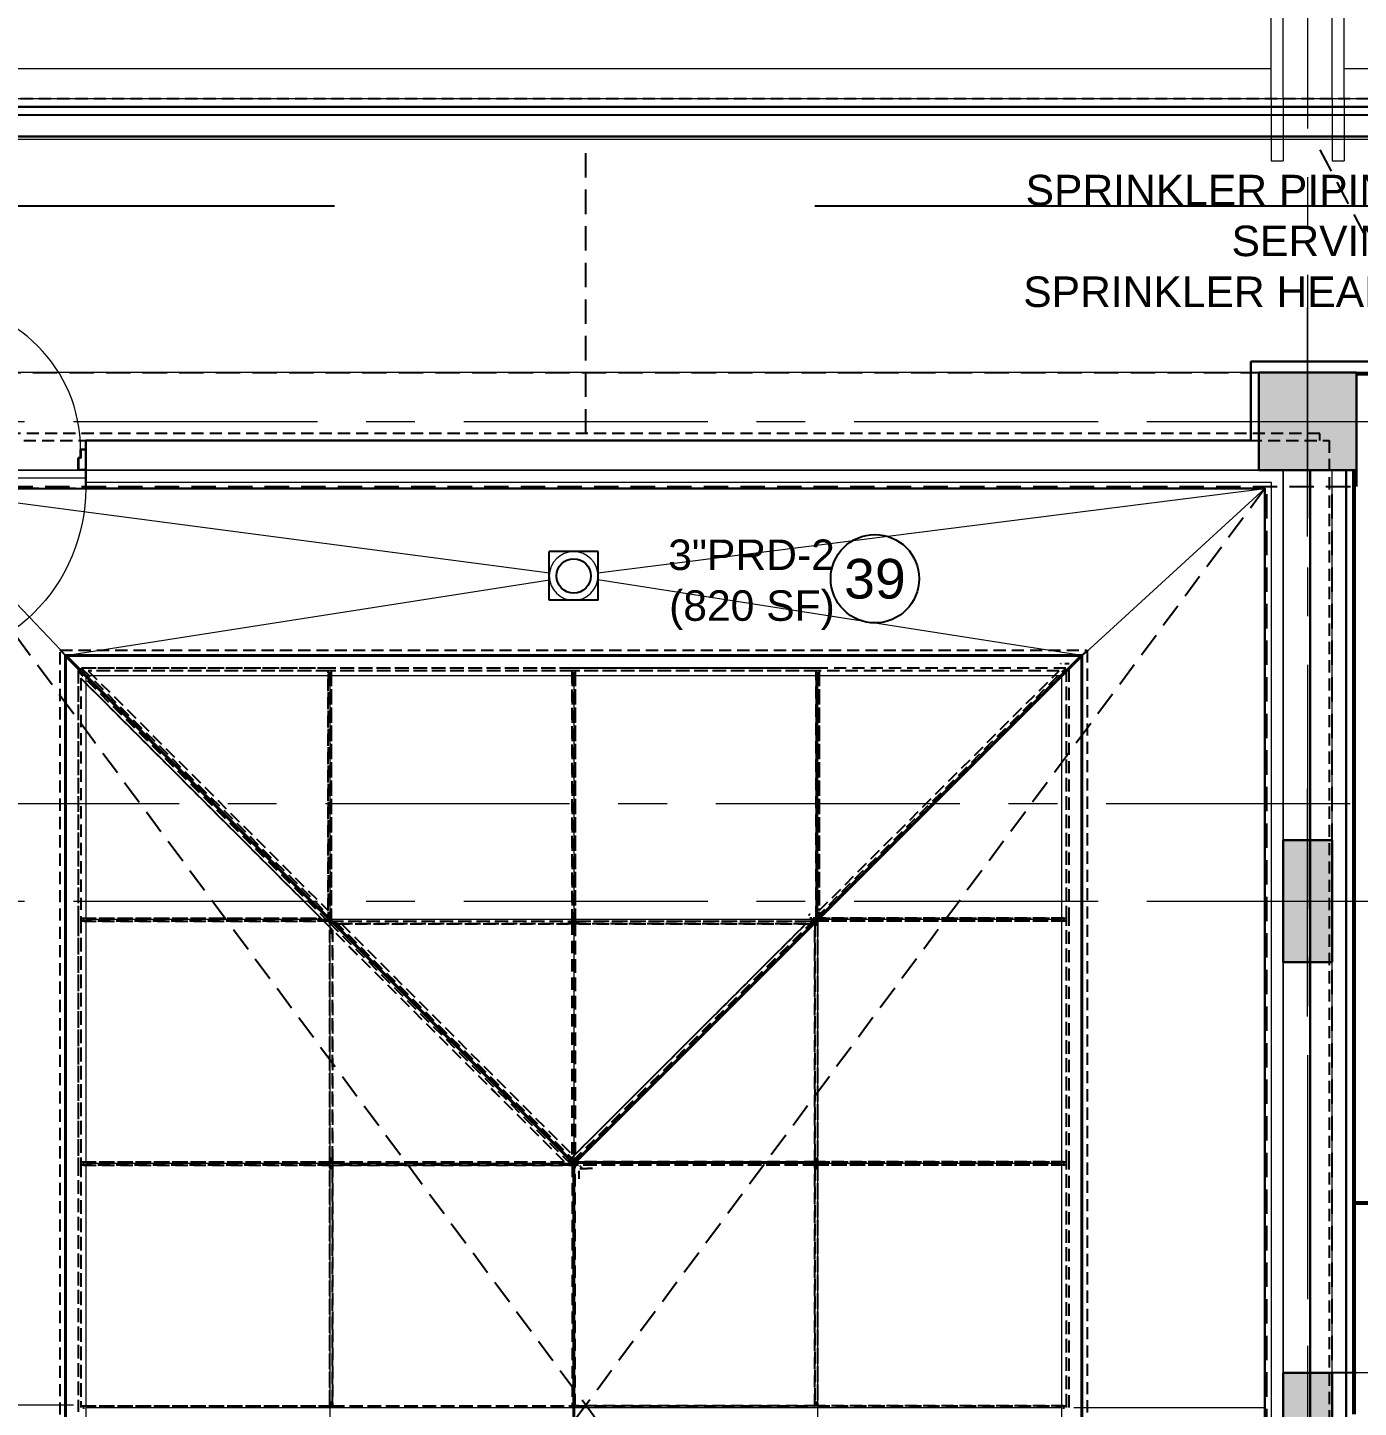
# Model space of a CAD drawing. Header units: inches. Extents: x -26575 to -19632, y -3216 to 2257.
# Drawn here: x -22455.8 to -22128.5, y 778.6 to 1118 of the extents above; entities that cross this region are included whole.
import ezdxf
from ezdxf.enums import TextEntityAlignment as Align

# ---------------------------------------------------------------- set-up
doc = ezdxf.new("R2010")
doc.units = ezdxf.units.IN
doc.header["$LTSCALE"] = 48
doc.header["$MEASUREMENT"] = 0
doc.linetypes.add('A114$0$CENTER', pattern=[2, 1.25, -0.25, 0.25, -0.25])
doc.linetypes.add('NB_15th_PH Roof_plan$0$HIDDEN2', pattern=[0.1875, 0.125, -0.0625])
for name, color, linetype in [('A114$0$A-ANNO-PATT-13-14', 8, 'Continuous'), ('A114$0$A-ANNO-PATT-14', 8, 'Continuous'), ('A114$0$A-COLS-COL14', 8, 'Continuous'), ('A114$0$A-COLS-COLS13-14', 8, 'Continuous'), ('A114$0$A-DOOR', 8, 'Continuous'), ('A114$0$A-DOOR-FRAM', 8, 'Continuous'), ('A114$0$A-FLOR-SLAB', 8, 'Continuous'), ('A114$0$A-GRID-GRDP0-15', 8, 'Continuous'), ('A114$0$A-ROOF-CRTS', 8, 'Continuous'), ('A114$0$A-ROOF-RFDR', 8, 'Continuous'), ('A114$0$A-ROOF-SKYL', 8, 'Continuous'), ('A114$0$A-TRELLIS-FRAME', 8, 'Continuous'), ('A114$0$A-TRELLIS-FRAME-13-14_floor', 8, 'Continuous'), ('A114$0$A-TRELLIS-FRAME-15th_plan', 8, 'Continuous'), ('A114$0$A-WALL-FIRE', 8, 'Continuous'), ('A114$0$A-WALL-FULL-EXTR', 8, 'Continuous'), ('A114$0$A-WALL-FULL-INTR', 8, 'Continuous'), ('A114$0$S-BEAM', 8, 'Continuous'), ('NB_15th_PH Roof_plan$0$STCBEAMS', 1, 'NB_15th_PH Roof_plan$0$HIDDEN2'), ('NB_15th_PH Roof_plan$0$STCCOLS2', 1, 'NB_15th_PH Roof_plan$0$HIDDEN2'), ('NB_15th_PH Roof_plan$0$STFIN1', 1, 'NB_15th_PH Roof_plan$0$HIDDEN2'), ('NB_15th_PH Roof_plan$0$STFLOPNGS', 1, 'NB_15th_PH Roof_plan$0$HIDDEN2'), ('NB_15th_PH Roof_plan$0$STPTREINF', 1, 'NB_15th_PH Roof_plan$0$HIDDEN2'), ('NB_15th_PH Roof_plan$0$STRFDRAIN', 1, 'NB_15th_PH Roof_plan$0$HIDDEN2'), ('P-Anno', 6, 'Continuous'), ('P-Anno @ 96', 6, 'Continuous'), ('P-Pipe-Ftng', 122, 'Continuous'), ('XREF', 7, 'Continuous')]:
    doc.layers.add(name, color=color, linetype=linetype)
doc.styles.add('MAMEP ANNO', font='arial.ttf', dxfattribs={"height": 0.078125})
doc.styles.add('NB_15th_PH Roof_plan$0$ROMANS', font='romans.shx', dxfattribs={"width": 0.8})
doc.dimstyles.new('NB_15th_PH Roof_plan$0$tce_96', dxfattribs={"dimscale": 96, "dimtxt": 0.09375, "dimasz": 0.075, "dimexe": 0.075, "dimexo": 0.0625, "dimgap": 0.03125, "dimtad": 1, "dimdec": 3, "dimzin": 3, "dimdsep": 46, "dimlunit": 4, "dimtxsty": 'NB_15th_PH Roof_plan$0$ROMANS', "dimblk": 'NB_15th_PH Roof_plan$0$_ArchTick', "dimcen": 0, "dimdle": 0.075, "dimclrd": 3, "dimclre": 3, "dimclrt": 10, "dimadec": 0, "dimazin": 1, "dimtfac": 1, "dimtdec": 3, "dimtmove": 0, "dimatfit": 3, "dimldrblk": 'NB_15th_PH Roof_plan$0$_ArchTick', "dimfxl": 1, "dimtolj": 1, "dimtzin": 3, "dimlwd": -1, "dimlwe": -1, "dimarcsym": 0})

# ---------------------------------------------------------------- blocks, each defined once
blk = doc.blocks.new('A114')
at = {"layer": 'A114$0$A-ANNO-PATT-13-14', "lineweight": 30}
blk.add_solid([(-22153.02, 1009.15, 0), (-22129.02, 1009.15, 0), (-22153.02, 1033.15, 0), (-22129.02, 1033.15, 0)], dxfattribs=at)
at = {"layer": 'A114$0$A-ANNO-PATT-13-14', "lineweight": 30, "extrusion": (0, 0, -1)}
blk.add_solid([(22147.01, 888.16), (22135.01, 888.16), (22147.01, 918.16), (22135.01, 918.16)], dxfattribs=at)
at = {"layer": 'A114$0$A-ANNO-PATT-14', "lineweight": 30}
blk.add_solid([(-22147.02, 787.1), (-22135.02, 787.1), (-22147.02, 763.1), (-22135.02, 763.1)], dxfattribs=at)
at = {"layer": 'A114$0$A-COLS-COL14', "lineweight": 13}
blk.add_line((-22141.02, 793.73), (-22141.02, 758.06), dxfattribs=at)
at = {"layer": 'A114$0$A-COLS-COL14', "lineweight": 30}
blk.add_3dface([(-22147.02, 763.1), (-22135.02, 763.1), (-22135.02, 787.1), (-22147.02, 787.1)], dxfattribs=at)
at = {"layer": 'A114$0$A-COLS-COLS13-14', "lineweight": 0}
for p, q in [((-22141.02, 992.87), (-22141.02, 1049.15)), ((-22141.02, 992.87), (-22141.02, 1049.15)), ((-22169.77, 1021.17, 0), (-22113.77, 1021.17, 0)), ((-22169.77, 1021.15, 0), (-22113.77, 1021.15, 0)), ((-22141.03, 874.73), (-22141.03, 930.73)), ((-22169.76, 903.16), (-22113.76, 903.16))]:
    blk.add_line(p, q, dxfattribs=at)
at = {"layer": 'A114$0$A-COLS-COLS13-14', "lineweight": 30}
for points in [[(-22129.02, 1009.15, 0), (-22129.02, 1033.15, 0), (-22153.02, 1033.15, 0), (-22153.02, 1009.15, 0)], [(-22147.01, 918.16), (-22135.01, 918.16), (-22135.01, 888.16), (-22147.01, 888.16)]]:
    blk.add_3dface(points, dxfattribs=at)
at = {"layer": 'A114$0$A-DOOR', "lineweight": 0}
blk.add_arc((-22478.78, 1014.23), 36, 0, 90, dxfattribs=at)
at = {"layer": 'A114$0$A-DOOR', "lineweight": 0, "extrusion": (0, 0, -1)}
blk.add_arc((22484.6, 1004.67), 43.07, 180, 270.7798, dxfattribs=at)
at = {"layer": 'A114$0$A-DOOR-FRAM', "lineweight": 30}
for p, q in [((-22442.77, 1012.23), (-22443.4, 1012.23)), ((-22443.4, 1012.23), (-22443.4, 1009.23)), ((-22441.52, 1014.23), (-22442.77, 1014.23)), ((-22442.77, 1014.23), (-22442.77, 1012.23)), ((-22441.52, 1014.23), (-22441.52, 1013.86)), ((-22443.4, 1009.23), (-22441.52, 1009.23)), ((-22441.52, 1009.23), (-22441.52, 1009.61))]:
    blk.add_line(p, q, dxfattribs=at)
at = {"layer": 'A114$0$A-DOOR-FRAM', "lineweight": 13}
for p, q in [((-22442.62, 1012.08), (-22443.25, 1012.08)), ((-22443.25, 1012.08), (-22443.25, 1009.38)), ((-22441.67, 1014.08), (-22442.62, 1014.08)), ((-22442.62, 1014.08), (-22442.62, 1012.08)), ((-22441.67, 1014.08), (-22441.67, 1013.86)), ((-22441.52, 1013.86), (-22441.67, 1013.86)), ((-22443.25, 1009.38), (-22441.67, 1009.38)), ((-22441.67, 1009.38), (-22441.67, 1009.61)), ((-22441.67, 1009.61), (-22441.52, 1009.61))]:
    blk.add_line(p, q, dxfattribs=at)
at = {"layer": 'A114$0$A-FLOR-SLAB', "lineweight": 0}
blk.add_line((-21420.54, 1090.49), (-22924.83, 1090.49), dxfattribs=at)
at = {"layer": 'A114$0$A-GRID-GRDP0-15', "linetype": 'A114$0$CENTER', "lineweight": 0}
for p, q in [((-22141.02, 2113.24), (-22141.02, -676.9)), ((-23884.56, 1021.17), (-20452.76, 1021.17)), ((-24110.57, 927.16), (-20437.54, 927.16)), ((-23884.56, 903.16), (-20364.93, 903.16))]:
    blk.add_line(p, q, dxfattribs=at)
at = {"layer": 'A114$0$A-ROOF-CRTS', "lineweight": 0}
for p, q in [((-22485.59, 1004.67), (-22327.47, 983.92)), ((-22315.57, 983.89), (-22151.52, 1004.67)), ((-22198.52, 961.6), (-22151.52, 1004.67)), ((-22444.52, 961.6), (-22482.1, 1001)), ((-22446.52, 963.6), (-22327.45, 982.21)), ((-22196.52, 963.6), (-22315.6, 982.21)), ((-22444.52, 779.17), (-22485.52, 779.17)), ((-22198.52, 778.6), (-22151.52, 778.6))]:
    blk.add_line(p, q, dxfattribs=at)
at = {"layer": 'A114$0$A-ROOF-RFDR', "lineweight": 13, "extrusion": (0, 0, -1)}
blk.add_circle((22321.52, 983.14, -352.97), 6, dxfattribs=at)
at = {"layer": 'A114$0$A-ROOF-SKYL', "lineweight": 40}
for p, q in [((-22321.52, 838.6), (-22446.52, 963.6)), ((-22196.52, 963.6), (-22446.52, 963.6)), ((-22446.52, 963.6), (-22446.52, 593.56)), ((-22321.52, 838.6), (-22196.52, 963.6)), ((-22196.52, 963.6), (-22196.52, 593.82)), ((-22321.52, 838.6), (-22321.52, 718.6))]:
    blk.add_line(p, q, dxfattribs=at)
at = {"layer": 'A114$0$A-ROOF-SKYL', "lineweight": 0}
for p, q in [((-22201.53, 958.6), (-22441.52, 958.6)), ((-22441.52, 958.6), (-22441.52, 598.61)), ((-22381.52, 958.6), (-22381.52, 598.61)), ((-22321.52, 958.6), (-22321.52, 838.6)), ((-22261.52, 958.6), (-22261.52, 598.61)), ((-22201.53, 958.6), (-22201.53, 598.61)), ((-22201.53, 898.6), (-22441.52, 898.6)), ((-22201.53, 838.6), (-22441.52, 838.6)), ((-22441.52, 778.6), (-22321.52, 778.6)), ((-22321.52, 778.6), (-22201.53, 778.6))]:
    blk.add_line(p, q, dxfattribs=at)
at = {"layer": 'A114$0$A-TRELLIS-FRAME', "lineweight": 0}
for p, q in [((-22150.02, 1100.49, 352.97), (-22150.02, 1091.24, 352.97)), ((-22147.02, 1100.49, 352.97), (-22147.02, 1091.24, 352.97)), ((-22135.02, 1100.49, 352.97), (-22135.02, 1091.24, 352.97)), ((-22132.02, 1100.49, 352.97), (-22132.02, 1091.24, 352.97)), ((-22150.02, 1091.24, 352.97), (-22150.02, 1085.24, 352.97)), ((-22147.02, 1091.24, 352.97), (-22147.02, 1085.24, 352.97)), ((-22135.02, 1091.24, 352.97), (-22135.02, 1085.24, 352.97)), ((-22132.02, 1091.24, 352.97), (-22132.02, 1085.24, 352.97)), ((-22150.02, 1085.24, 352.97), (-22147.02, 1085.24, 352.97)), ((-22135.02, 1085.24, 352.97), (-22132.02, 1085.24, 352.97))]:
    blk.add_line(p, q, dxfattribs=at)
at = {"layer": 'A114$0$A-TRELLIS-FRAME-13-14_floor', "lineweight": 0}
for p, q in [((-22492.02, 1107.99, 0), (-22150.02, 1107.99, 0)), ((-22132.02, 1107.99, 0), (-21790.02, 1107.99, 0))]:
    blk.add_line(p, q, dxfattribs=at)
at = {"layer": 'A114$0$A-TRELLIS-FRAME-15th_plan', "lineweight": 0}
for p, q in [((-22150.02, 1100.49, 0), (-22150.02, 1400.49, 0)), ((-22147.02, 1100.49, 0), (-22147.02, 1400.49, 0)), ((-22135.02, 1100.49, 0), (-22135.02, 1400.49, 0)), ((-22132.02, 1100.49, 0), (-22132.02, 1400.49, 0))]:
    blk.add_line(p, q, dxfattribs=at)
at = {"layer": 'A114$0$A-WALL-FIRE', "lineweight": 53}
for p, q in [((-22046.63, 1032.86), (-22129.02, 1032.86)), ((-22129.65, 1009.15), (-22129.65, 776.92)), ((-22129.65, 828.94), (-22004.71, 828.94))]:
    blk.add_line(p, q, dxfattribs=at)
at = {"layer": 'A114$0$A-WALL-FULL-EXTR', "lineweight": 13}
blk.add_line((-21410.54, 1100.48), (-23476.75, 1100.49), dxfattribs=at)
at = {"layer": 'A114$0$A-WALL-FULL-EXTR', "lineweight": 30}
for p, q in [((-21412.54, 1098.49), (-23476.75, 1098.51)), ((-23460.61, 1091.24), (-21419.79, 1091.24))]:
    blk.add_line(p, q, dxfattribs=at)
at = {"layer": 'A114$0$A-WALL-FULL-INTR', "lineweight": 30}
for p, q in [((-22155.03, 1035.9), (-22155.03, 1016.42)), ((-22046.63, 1035.92), (-22155.02, 1035.92)), ((-22441.52, 1004.67), (-22441.52, 1016.42)), ((-22441.52, 1016.42), (-22155.03, 1016.42)), ((-22140.39, 1009.15), (-22140.39, 682.15)), ((-22131.52, 1009.15), (-22131.52, 775.04)), ((-22441.52, 1004.67), (-22441.52, 1007.17)), ((-22441.52, 1004.67), (-22151.51, 1004.67)), ((-22151.51, 1004.67), (-22151.51, 553.67))]:
    blk.add_line(p, q, dxfattribs=at)
at = {"layer": 'A114$0$A-WALL-FULL-INTR', "lineweight": 0}
for p, q in [((-22441.52, 1007.17), (-22480.03, 1007.17)), ((-22441.52, 1006.17), (-22150.01, 1006.17)), ((-22150.01, 1006.17), (-22150.01, 552.17)), ((-22441.52, 1004.67), (-22485.59, 1004.67)), ((-22440.56, 1004.67), (-22484.63, 1004.67))]:
    blk.add_line(p, q, dxfattribs=at)
at = {"layer": 'A114$0$S-BEAM', "lineweight": 13}
blk.add_line((-22129.02, 1033.16), (-22619.03, 1033.16), dxfattribs=at)
at = {"layer": 'A114$0$S-BEAM', "lineweight": 0}
for p, q in [((-22147.02, 918.16), (-22147.02, 1009.15)), ((-22147.02, 1009.15), (-22147.02, 435.13)), ((-22135.02, 918.16), (-22135.02, 1009.15)), ((-22147.02, 682.15), (-22147.02, 888.16)), ((-22135.02, 682.15), (-22135.02, 888.16)), ((-22012.03, 787.1), (-22135.02, 787.1))]:
    blk.add_line(p, q, dxfattribs=at)
at = {"layer": 'A114$0$S-BEAM', "lineweight": 0, "flags": 128}
for points in [[(-22133.03, 1009.17), (-22133.03, 1009.16), (-22604.52, 1009.16)], [(-22604.52, 1009.16), (-22129.65, 1009.16)]]:
    blk.add_lwpolyline(points, dxfattribs=at)
blk = doc.blocks.new('LDGD')
at = {"layer": 'P-Pipe-Ftng'}
for p, q in [((-3, -3), (-3, 3)), ((3, 3), (-3, 3)), ((3, -3), (3, 3)), ((3, -3), (-3, -3))]:
    blk.add_line(p, q, dxfattribs=at)
blk.add_circle((0, 0), 2.12, dxfattribs=at)
blk = doc.blocks.new('*U350')
at = {"color": 0, "linetype": 'Continuous'}
blk.add_circle((0, 0), 0.1132, dxfattribs=at)
at = {"color": 0, "linetype": 'ByBlock', "style": 'MAMEP ANNO'}
blk.add_attdef('ID', text='', height=0.1016, dxfattribs=at).set_placement((0, 0), align=Align.MIDDLE_CENTER)
blk = doc.blocks.new('NB_15th_PH Roof_plan$0$_ArchTick')
at = {"linetype": 'ByBlock', "const_width": 0.15}
blk.add_lwpolyline([(-0.5, -0.5), (0.5, 0.5)], dxfattribs=at)
blk = doc.blocks.new('NB_15th_PH Roof_plan')
at = {"layer": 'NB_15th_PH Roof_plan$0$STCBEAMS', "linetype": 'NB_15th_PH Roof_plan$0$HIDDEN2'}
for p, q in [((-22580.52, 1033.15), (-22153.02, 1033.15, 0)), ((-22129.02, 1009.17, 0), (-22129.02, 1005.15, 0)), ((-22757.52, 1005.15, 0), (-22129.02, 1005.15, 0)), ((-22151.02, 439.24), (-22151.02, 1005.15)), ((-22135.02, 439.24), (-22135.02, 1005.15))]:
    blk.add_line(p, q, dxfattribs=at)
at = {"layer": 'NB_15th_PH Roof_plan$0$STCBEAMS', "linetype": 'Continuous'}
for points in [[(-21414.54, 1096.49), (-23728.15, 1096.49), (-23909.03, 689.38), (-23557.5, 689.38), (-23557.5, 208.02), (-23016.34, 207.99), (-23016.34, 268.11), (-22345.34, 268.07), (-22345.34, 207.95), (-22218.31, 207.94), (-22218.33, 439.25), (-21414.54, 439.13)], [(-22485.52, 1004.67), (-22151.52, 1004.67), (-22151.52, 553.67), (-22485.52, 553.67)]]:
    blk.add_lwpolyline(points, close=True, dxfattribs=at)
at = {"layer": 'NB_15th_PH Roof_plan$0$STCBEAMS'}
blk.add_lwpolyline([(-22012.03, 787.1), (-22135.02, 787.1)], dxfattribs=at)
at = {"layer": 'NB_15th_PH Roof_plan$0$STCCOLS2', "elevation": 0}
blk.add_lwpolyline([(-22129.02, 1009.17), (-22153.02, 1009.17), (-22153.02, 1033.17), (-22129.02, 1033.17)], close=True, dxfattribs=at)
at = {"layer": 'NB_15th_PH Roof_plan$0$STCCOLS2'}
for points in [[(-22135.02, 888.16), (-22147.02, 888.16), (-22147.02, 918.16), (-22135.02, 918.16)], [(-22147.02, 787.1), (-22135.02, 787.1), (-22135.02, 763.1), (-22147.02, 763.1)]]:
    blk.add_lwpolyline(points, close=True, dxfattribs=at)
at = {"layer": 'NB_15th_PH Roof_plan$0$STFIN1', "ltscale": 0.5}
for p, q in [((-22138.03, 1018.17), (-22499.02, 1018.17)), ((-22497.27, 1016.42), (-22135.77, 1016.42)), ((-22138.03, 1016.42), (-22138.03, 1018.17)), ((-22135.77, 1016.42), (-22135.77, 682.16)), ((-22151.52, 1004.67), (-22485.52, 1004.67)), ((-22151.52, 553.67), (-22151.52, 1004.67)), ((-22447.78, 592.35), (-22447.78, 964.85)), ((-22447.78, 964.85), (-22195.28, 964.85)), ((-22443.41, 960.49), (-22447.78, 964.85)), ((-22195.28, 964.85), (-22199.64, 960.49)), ((-22195.28, 964.85), (-22195.28, 592.35)), ((-22201.71, 961.6), (-22201.6, 961.6)), ((-22201.71, 961.49), (-22201.71, 961.6)), ((-22200.76, 961.6), (-22200.31, 961.6)), ((-22200.31, 961.6), (-22199.64, 961.6)), ((-22200.31, 898.6), (-22200.31, 961.6)), ((-22199.64, 898.6), (-22199.64, 961.6)), ((-22442.8, 959.87), (-22443.41, 960.49)), ((-22443.41, 960.49), (-22443.41, 596.72)), ((-22200.48, 960.49), (-22443.41, 960.49)), ((-22443.41, 959.65), (-22443.41, 898.6)), ((-22443.41, 959.65), (-22442.85, 959.65)), ((-22442.85, 959.65), (-22443.41, 959.65)), ((-22381.71, 897.95), (-22443.41, 959.65)), ((-22442.74, 957.97), (-22442.74, 898.6)), ((-22382.16, 897.39), (-22442.74, 957.97)), ((-22442.74, 957.97), (-22442.74, 898.98)), ((-22383.74, 898.98), (-22442.74, 957.97)), ((-22442.57, 960.49), (-22381.16, 899.08)), ((-22442.57, 960.49), (-22442.57, 959.93)), ((-22442.57, 959.93), (-22442.57, 960.49)), ((-22381.53, 960.49), (-22442.57, 960.49)), ((-22440.89, 959.81), (-22381.91, 900.83)), ((-22381.53, 959.81), (-22440.89, 959.81)), ((-22381.91, 959.81), (-22440.89, 959.81)), ((-22440.89, 959.81), (-22381.91, 900.83)), ((-22381.91, 900.83), (-22381.91, 959.81)), ((-22381.53, 959.2), (-22381.91, 959.2)), ((-22381.91, 959.03), (-22381.16, 959.03)), ((-22381.91, 959.03), (-22381.91, 899.66)), ((-22321.53, 960.49), (-22381.53, 960.49)), ((-22321.53, 959.81), (-22381.53, 959.81)), ((-22381.16, 959.2), (-22381.53, 959.2)), ((-22321.91, 959.81), (-22381.16, 959.81)), ((-22381.16, 959.81), (-22381.16, 898.19)), ((-22381.16, 959.03), (-22381.16, 897.9)), ((-22321.91, 898.19), (-22321.91, 959.81)), ((-22321.53, 959.2), (-22321.91, 959.2)), ((-22321.91, 959.03), (-22321.16, 959.03)), ((-22321.91, 959.03), (-22321.91, 897.86)), ((-22261.53, 960.49), (-22321.53, 960.49)), ((-22261.53, 959.81), (-22321.53, 959.81)), ((-22321.16, 959.2), (-22321.53, 959.2)), ((-22261.91, 959.81), (-22321.16, 959.81)), ((-22321.16, 959.81), (-22321.16, 898.19)), ((-22321.16, 959.03), (-22321.16, 897.86)), ((-22261.91, 899.06), (-22200.48, 960.49)), ((-22261.91, 898.98), (-22261.91, 959.81)), ((-22261.53, 959.2), (-22261.91, 959.2)), ((-22261.91, 959.03), (-22261.16, 959.03)), ((-22261.91, 959.03), (-22261.91, 898.98)), ((-22200.48, 960.49), (-22261.53, 960.49)), ((-22202.16, 959.81), (-22261.53, 959.81)), ((-22261.16, 959.2), (-22261.53, 959.2)), ((-22200.31, 960.15), (-22261.48, 898.98)), ((-22261.16, 900.81), (-22202.16, 959.81)), ((-22202.16, 959.81), (-22261.16, 959.81)), ((-22261.16, 959.81), (-22261.16, 900.81)), ((-22261.16, 900.81), (-22202.16, 959.81)), ((-22261.16, 959.03), (-22261.16, 899.64)), ((-22200.63, 960.15), (-22200.31, 960.15)), ((-22200.31, 898.98), (-22200.31, 960.15)), ((-22381.91, 899.04), (-22381.91, 899.66)), ((-22263.59, 899.85), (-22263.65, 899.85)), ((-22263.59, 899.61), (-22263.59, 899.85)), ((-22263.35, 899.85), (-22263.59, 899.85)), ((-22261.16, 899.64), (-22261.16, 899.53)), ((-22443.41, 898.6), (-22443.41, 838.6)), ((-22442.74, 898.98), (-22383.74, 898.98)), ((-22442.74, 898.6), (-22442.74, 838.6)), ((-22442.74, 898.23), (-22442.74, 838.98)), ((-22381.52, 898.23), (-22442.74, 898.23)), ((-22442.12, 898.98), (-22442.12, 898.6)), ((-22442.12, 898.6), (-22442.12, 898.23)), ((-22441.95, 898.23), (-22441.95, 898.98)), ((-22441.95, 898.98), (-22384.92, 898.98)), ((-22441.95, 898.23), (-22384.17, 898.23)), ((-22384.17, 898.23), (-22384.92, 898.98)), ((-22383.55, 898.23), (-22384.3, 898.98)), ((-22383.41, 898.23), (-22383.41, 898.36)), ((-22383.41, 898.36), (-22383.13, 898.36)), ((-22323.74, 838.98), (-22382.16, 897.39)), ((-22322.08, 838.32), (-22381.71, 897.95)), ((-22381.52, 838.98), (-22381.52, 898.23)), ((-22381.38, 898.23), (-22381.52, 898.23)), ((-22381.45, 898.01), (-22381.45, 898.19)), ((-22381.45, 898.19), (-22322.78, 898.19)), ((-22381.16, 898.19), (-22321.91, 898.19)), ((-22381.16, 897.9), (-22381.16, 897.58)), ((-22381.08, 896.31), (-22381.08, 895.58)), ((-22380.85, 896.09), (-22380.85, 838.98)), ((-22323.74, 838.98), (-22380.85, 896.09)), ((-22380.27, 898.19), (-22321.31, 839.23)), ((-22379.77, 897.52), (-22322.78, 897.52)), ((-22379.77, 897.52), (-22379.77, 896.91)), ((-22378.6, 897.52), (-22321.91, 840.83)), ((-22321.91, 897.52), (-22378.6, 897.52)), ((-22378.6, 897.52), (-22321.91, 840.83)), ((-22322.78, 898.19), (-22322.78, 897.52)), ((-22321.91, 897.75), (-22322.78, 897.75)), ((-22322.74, 839.24), (-22264.45, 897.52)), ((-22321.91, 897.86), (-22321.91, 839.66)), ((-22321.91, 840.83), (-22321.91, 897.52)), ((-22321.73, 839.24), (-22262.77, 898.19)), ((-22262.19, 898.27), (-22321.48, 838.98)), ((-22321.16, 898.19), (-22262.35, 898.19)), ((-22321.16, 897.86), (-22321.16, 839.39)), ((-22320.28, 897.75), (-22321.16, 897.75)), ((-22264.45, 897.52), (-22321.16, 897.52)), ((-22321.16, 897.52), (-22321.16, 840.81)), ((-22321.16, 840.81), (-22264.45, 897.52)), ((-22320.28, 897.52), (-22320.28, 898.19)), ((-22320.28, 898.19), (-22262.35, 898.19)), ((-22320.28, 897.52), (-22263.28, 897.52)), ((-22262.98, 898.98), (-22263.43, 898.98)), ((-22263.28, 897.41), (-22263.28, 897.52)), ((-22263.25, 898.23), (-22262.98, 898.23)), ((-22262.98, 898.23), (-22262.98, 898.98)), ((-22201.1, 898.98), (-22262.98, 898.98)), ((-22261.9, 898.23), (-22262.98, 898.23)), ((-22262.19, 897.95), (-22262.19, 898.27)), ((-22262.19, 898.19), (-22261.6, 898.19)), ((-22262.19, 898.19), (-22261.91, 898.19)), ((-22262.19, 838.98), (-22262.19, 897.93)), ((-22262.19, 897.35), (-22261.52, 897.35)), ((-22262.19, 897.35), (-22262.19, 839.85)), ((-22261.97, 897.35), (-22261.97, 897.46)), ((-22261.91, 898.22), (-22261.91, 897.88)), ((-22261.91, 897.35), (-22261.91, 897.88)), ((-22201.1, 898.23), (-22261.76, 898.23)), ((-22261.6, 898.19), (-22261.6, 898.01)), ((-22200.31, 898.23), (-22261.52, 898.23)), ((-22261.52, 898.23), (-22261.52, 838.98)), ((-22261.52, 897.35), (-22261.52, 839.85)), ((-22261.48, 898.98), (-22200.31, 898.98)), ((-22201.1, 898.98), (-22201.1, 898.23)), ((-22200.93, 898.6), (-22200.93, 898.98)), ((-22200.93, 898.23), (-22200.93, 898.6)), ((-22200.31, 838.6), (-22200.31, 898.6)), ((-22200.31, 838.98), (-22200.31, 898.23)), ((-22199.64, 838.6), (-22199.64, 898.6)), ((-22381.52, 895.58), (-22380.91, 895.58)), ((-22380.85, 894.91), (-22381.52, 895.58)), ((-22381.52, 839.85), (-22381.52, 895.58)), ((-22380.91, 895.58), (-22381.08, 895.75)), ((-22380.85, 895.53), (-22381.08, 895.75)), ((-22380.85, 839.85), (-22380.85, 894.91)), ((-22443.41, 838.6), (-22443.41, 778.6)), ((-22442.74, 838.98), (-22381.52, 838.98)), ((-22442.74, 838.6), (-22442.74, 778.6)), ((-22442.12, 838.98), (-22442.12, 838.6)), ((-22442.12, 838.6), (-22442.12, 838.23)), ((-22441.95, 838.23), (-22441.95, 838.98)), ((-22441.95, 838.98), (-22381.19, 838.98)), ((-22380.85, 839.85), (-22381.52, 839.85)), ((-22381.19, 838.98), (-22322.57, 838.98)), ((-22381.08, 839.85), (-22381.08, 838.98)), ((-22380.85, 838.98), (-22323.74, 838.98)), ((-22322.47, 839.85), (-22323.02, 839.85)), ((-22322.18, 838.79), (-22322.74, 839.24)), ((-22322.74, 839.24), (-22322.74, 839.03)), ((-22322.47, 839.5), (-22322.47, 839.85)), ((-22322.17, 839.85), (-22322.47, 839.85)), ((-22322.18, 838.79), (-22322.03, 838.94)), ((-22322.18, 838.67), (-22322.18, 838.79)), ((-22321.86, 838.98), (-22322.01, 838.98)), ((-22321.99, 838.98), (-22321.73, 839.23)), ((-22321.86, 838.23), (-22321.86, 838.98)), ((-22261.86, 838.98), (-22321.86, 838.98)), ((-22321.48, 838.98), (-22262.19, 838.98)), ((-22321.16, 838.97), (-22321.16, 838.38)), ((-22261.52, 839.85), (-22262.19, 839.85)), ((-22261.97, 838.98), (-22261.97, 839.85)), ((-22201.1, 838.98), (-22261.86, 838.98)), ((-22261.52, 838.98), (-22200.31, 838.98)), ((-22201.1, 838.98), (-22201.1, 838.23)), ((-22200.93, 838.6), (-22200.93, 838.98)), ((-22200.93, 838.23), (-22200.93, 838.6)), ((-22200.31, 778.6), (-22200.31, 838.6)), ((-22199.64, 778.6), (-22199.64, 838.6)), ((-22442.74, 838.23), (-22442.74, 778.98)), ((-22381.52, 838.23), (-22442.74, 838.23)), ((-22441.95, 838.23), (-22381.19, 838.23)), ((-22381.52, 778.98), (-22381.52, 838.23)), ((-22381.52, 837.35), (-22380.85, 837.35)), ((-22381.52, 779.85), (-22381.52, 837.35)), ((-22381.19, 838.23), (-22322.08, 838.23)), ((-22381.08, 838.23), (-22381.08, 837.35)), ((-22380.85, 838.23), (-22380.85, 778.98)), ((-22322.08, 838.23), (-22380.85, 838.23)), ((-22380.85, 779.85), (-22380.85, 837.35)), ((-22322.08, 838.23), (-22321.86, 838.23)), ((-22322.08, 838.23), (-22321.86, 838.23)), ((-22321.55, 838.23), (-22321.86, 838.23)), ((-22321.55, 838.23), (-22321.86, 838.23)), ((-22321.86, 838.23), (-22321.86, 778.98)), ((-22321.52, 838.23), (-22321.3, 838.23)), ((-22321.3, 838.23), (-22321.52, 838.23)), ((-22321.19, 778.98), (-22321.19, 837.9)), ((-22321.16, 838.24), (-22321.16, 837.9)), ((-22321.16, 837.9), (-22321.16, 837.78)), ((-22321.15, 838.23), (-22320.81, 838.23)), ((-22320.34, 838.23), (-22320.81, 838.23)), ((-22320.46, 836.59), (-22320.28, 836.41)), ((-22261.86, 838.23), (-22320.34, 838.23)), ((-22262.19, 838.23), (-22320.34, 838.23)), ((-22320.28, 836.77), (-22320.28, 835.24)), ((-22320.28, 835.24), (-22320.28, 834.85)), ((-22319.32, 837.35), (-22319.99, 838.02)), ((-22319.99, 837.35), (-22318.15, 837.35)), ((-22316.93, 837.35), (-22318.15, 837.35)), ((-22262.19, 778.98), (-22262.19, 838.23)), ((-22262.19, 837.35), (-22261.52, 837.35)), ((-22262.19, 837.35), (-22262.19, 779.85)), ((-22261.97, 837.35), (-22261.97, 838.23)), ((-22201.1, 838.23), (-22261.86, 838.23)), ((-22200.31, 838.23), (-22261.52, 838.23)), ((-22261.52, 838.23), (-22261.52, 778.98)), ((-22261.52, 837.35), (-22261.52, 779.85)), ((-22200.31, 778.98), (-22200.31, 838.23)), ((-22442.74, 778.98), (-22381.52, 778.98)), ((-22442.12, 778.98), (-22442.12, 778.6)), ((-22441.95, 778.23), (-22441.95, 778.98)), ((-22441.95, 778.98), (-22381.19, 778.98)), ((-22380.85, 779.85), (-22381.52, 779.85)), ((-22381.19, 778.98), (-22322.08, 778.98)), ((-22381.08, 779.85), (-22381.08, 778.98)), ((-22380.85, 778.98), (-22322.08, 778.98)), ((-22322.08, 778.98), (-22321.86, 778.98)), ((-22321.86, 778.98), (-22321.52, 778.98)), ((-22321.52, 778.23), (-22321.52, 778.98)), ((-22321.52, 778.98), (-22321.52, 778.23)), ((-22321.52, 778.98), (-22321.19, 778.98)), ((-22320.97, 778.98), (-22321.19, 778.98)), ((-22261.86, 778.98), (-22320.97, 778.98)), ((-22320.97, 778.98), (-22262.19, 778.98)), ((-22261.52, 779.85), (-22262.19, 779.85)), ((-22261.97, 778.98), (-22261.97, 779.85)), ((-22201.1, 778.98), (-22261.86, 778.98)), ((-22261.52, 778.98), (-22200.31, 778.98)), ((-22201.1, 778.98), (-22201.1, 778.23)), ((-22200.93, 778.6), (-22200.93, 778.98))]:
    blk.add_line(p, q, dxfattribs=at)
blk.add_lwpolyline([(-21410.54, 1100.49), (-23730.75, 1100.49), (-23915.18, 685.38), (-23561.5, 685.38), (-23561.5, 204.02), (-23012.34, 203.99), (-23012.34, 264.11), (-22349.34, 264.07), (-22349.34, 203.95), (-22214.31, 203.94), (-22214.33, 435.25), (-21410.54, 435.13)], close=True, dxfattribs=at)
at = {"layer": 'NB_15th_PH Roof_plan$0$STFLOPNGS'}
for p, q in [((-22485.52, 1004.67), (-22151.52, 553.67)), ((-22151.52, 1004.67), (-22485.52, 553.67))]:
    blk.add_line(p, q, dxfattribs=at)
at = {"layer": 'NB_15th_PH Roof_plan$0$STRFDRAIN'}
for p, q in [((-22318.52, 1018.17), (-22318.52, 1087.99)), ((-22138.02, 1087.99), (-22048.67, 916.77))]:
    blk.add_line(p, q, dxfattribs=at)
at = {"layer": 'NB_15th_PH Roof_plan$0$STPTREINF', "lineweight": 13, "ltscale": 39.370079}
blk.add_leader([(-22616.55, 1074.15), (-22068.37, 1074.15)], dimstyle='NB_15th_PH Roof_plan$0$tce_96', override={"dimscale": 1, "dimclrd": 8}, dxfattribs=at)

msp = doc.modelspace()

# ---------------------------------------------------------------- block references
at = {"layer": 'P-Anno @ 96', "xscale": 96, "yscale": 96, "zscale": 96}
msp.add_blockref('*U350', (-22247.44, 982.45), dxfattribs=at).add_auto_attribs({'ID': '39'})
at = {"layer": 'P-Pipe-Ftng', "xscale": 2, "yscale": 2, "zscale": 2}
msp.add_blockref('LDGD', (-22321.52, 983.14), dxfattribs=at)
at = {"layer": 'XREF'}
for name in ['A114', 'NB_15th_PH Roof_plan']:
    msp.add_blockref(name, (0, 0), dxfattribs=at)

# ---------------------------------------------------------------- texts
at = {"layer": 'P-Anno', "char_height": 7.5, "attachment_point": 3, "style": 'MAMEP ANNO'}
for s, insert, width in [('SPRINKLER PIPING SERVING SPRINKLER HEADS', (-22112.58, 1081.81), 100.9154), ('3"PRD-2\\P(820 SF)', (-22257.3, 992.1, 0), 52.1223)]:
    msp.add_mtext(s, dxfattribs=dict(at, insert=insert, width=width))

doc.saveas('drawing.dxf')
